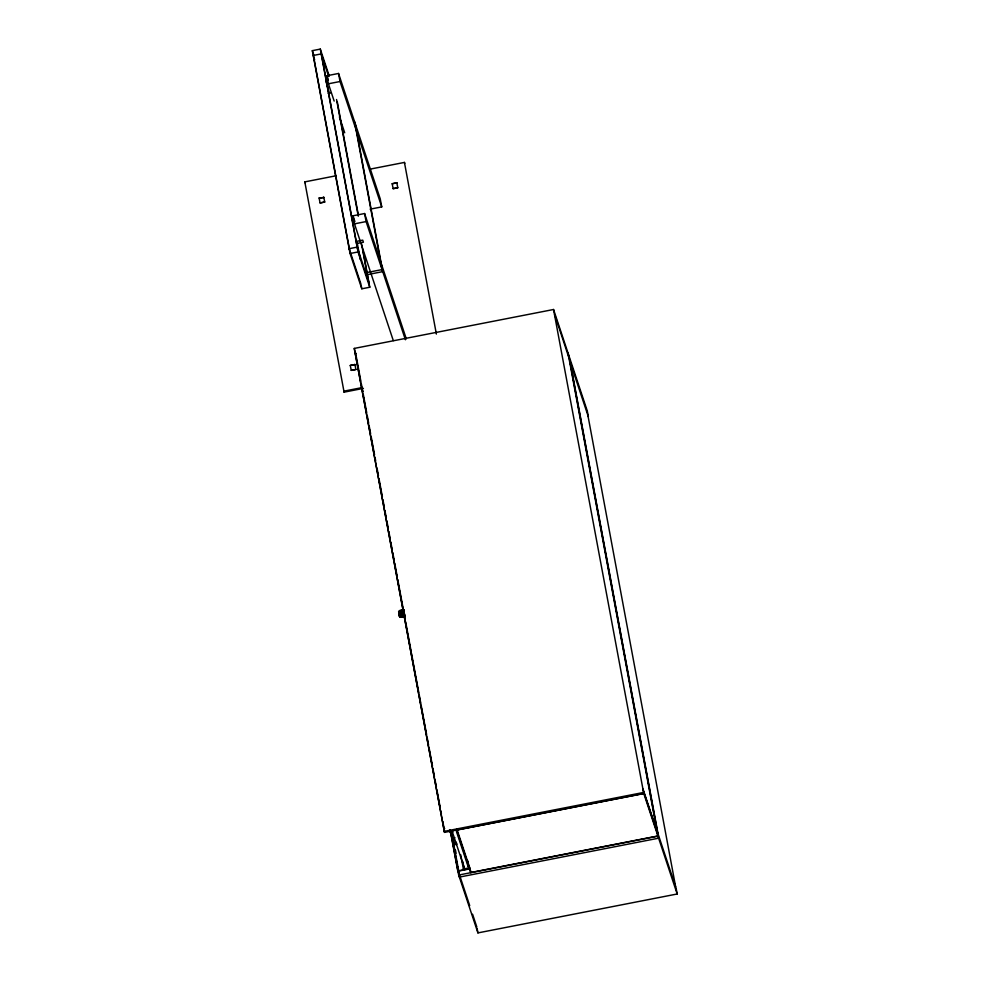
<?xml version="1.0" encoding="UTF-8"?>
<svg xmlns="http://www.w3.org/2000/svg" width="982" height="982" viewBox="0 0 982 982"><rect width="100%" height="100%" fill="white"/><g stroke="black" fill="none" stroke-linecap="round" stroke-linejoin="round"><path stroke-width="1.47" d="M399.932 613.185L399.502 610.608L403.811 609.761M362.751 249.465L369.784 287.235L361.806 288.794L350.071 253.516L312.325 50.659L320.292 49.1L329.216 75.921M334.162 101.085L328.405 83.789L326.908 75.737L338.532 73.466L380.243 198.855L381.74 206.907L370.116 209.166M328.405 83.789L340.03 81.518L381.74 206.907M328.246 93.388L331.008 92.848M363.426 388.381L344.093 392.162L304.813 181.879L336.04 175.778M370.239 169.1L404.437 162.423L404.768 163.417M319.113 198.008L323.9 197.505L319.113 198.008L320.083 202.93L324.735 202.022L323.753 197.1M392.174 183.744L396.814 182.836L392.174 183.744L393.144 188.654L397.796 187.746L396.814 182.836M393.303 340.594L354.477 223.847L352.98 215.795L364.604 213.536L406.315 338.913M354.477 223.847L366.102 221.576L405.406 339.76M355.803 241.498L362.726 240.148L363.414 242.21L356.491 243.561M350.071 253.516L358.037 251.957L369.784 287.235M367.256 272.48L382.072 269.584L354.502 121.473M366.446 274.825L382.747 271.633L355.189 123.523M643.75 793.468L444.502 832.38L354.281 348.414L553.541 309.502L587.297 411.004L588.378 416.798L569.818 361.008M355.41 353.508L356.245 353.336M350.267 365.439L354.919 364.531L350.267 365.439L351.249 370.361L355.889 369.453L354.919 364.531M361.609 387.694L343.761 391.18L344.093 392.162M403.811 609.883L399.49 610.73L399.883 612.326M399.527 611.074L403.823 610.031M400.361 614.585L399.195 614.842L399.195 614.131L399.674 616.782L398.631 611.565L403.884 610.473M398.655 611.835L403.933 610.767M398.68 612.032L399.834 611.872M398.704 611.651L403.983 611.099M398.766 612.535L404.044 611.455M398.815 612.817L404.118 611.847M398.876 613.136L399.87 612.94L399.625 611.369M404.351 613.124L399.048 614.131L399.269 614.781L398.987 613.468L404.191 612.265M398.999 613.811L404.277 612.694M399.306 614.437L400.3 614.241M399.134 614.499L404.437 613.554M399.551 616.438C403.455 618.881 396.016 612.559 404.523 613.983M399.269 615.174L400.423 614.916M399.33 615.481L404.609 614.388M399.404 615.763L404.694 614.781M399.453 616.021L400.57 615.788M399.514 616.254L404.768 615.137M399.6 616.586L404.842 615.468M399.625 616.696L404.915 615.751M400.656 616.831L404.977 615.984M400.705 617.015L405.1 616.144M400.742 617.15L405.124 616.279M443.864 828.759L444.686 828.599M444.171 831.398L643.419 792.486L677.187 893.988L477.939 932.9L458.692 875.048L450.419 830.576M456.642 830.097L643.775 793.554L553.541 309.502M449.866 829.839L450.345 832.417L452.997 831.901M454.912 837.646L452.248 838.162L450.345 832.417M456.483 842.311L453.831 842.826L454.285 844.766L456.949 844.25M456.728 843.599L454.065 844.115L454.285 844.766M450.345 831.018L457.624 870.113L458.717 870.776L451.732 833.865M469.74 867.744L468.905 867.916L469.187 868.739L467.506 860.392M457.894 870.936L470.01 868.567L456.863 829.053M470.096 868.812L457.968 871.181L457.624 870.113M657.891 835.977L470.759 872.519L470.28 869.942M458.692 875.048L657.94 836.136L568.001 352.992M554.585 314.35L568.897 357.669M657.547 832.392L676.107 888.194L677.187 893.988M642.915 788.963L657.105 831.631M643.026 789.602L657.228 832.27M397.796 187.746L393.144 188.654M328.7 76.51L321.188 53.924L313.221 55.483L314.633 59.718M326.908 75.737L328.344 80.058M339.428 116.932L344.707 132.791M325.68 80.205L329.375 93.253M312.325 50.659L313.724 54.894M352.98 215.795L354.895 221.564M368.888 282.411L357.141 247.12L349.175 248.679L360.91 283.97M324.735 202.022L320.083 202.93M304.813 181.879L305.144 182.861M354.281 348.414L444.502 832.38M355.337 353.262L356.073 355.472M355.889 369.453L351.249 370.361M361.879 388.528L362.837 391.401M398.938 613.48L399.318 614.769M456.618 830.011L470.808 872.679L470.329 870.101M456.385 831.312L468.598 868.002L464.609 868.788L452.395 832.085M458.299 871.304L469.715 905.637M472.575 914.23L476.859 927.106M443.778 828.513L444.515 830.723M398.839 612.216L399.171 613.738M400.19 614.462L400.644 616.217M400.128 614.216L400.214 614.83M400.03 613.689L400.128 614.401M400.042 613.971L399.87 613.112M587.887 415.325L675.616 886.721M570.309 362.481L658.038 833.878M568.738 355.202L658.627 838.186L459.38 877.098L456.569 862.049M404.437 162.423L436.376 334.076M338.532 73.466L340.03 81.518M364.604 213.536L366.102 221.576M337.231 101.576L358.393 215.279M336.556 99.513L358.27 216.212M361.511 243.732L368.471 281.183M357.239 243.02L360.308 259.494M321.605 55.164L357.558 248.36M320.292 49.1L358.037 251.957M361.143 285.173L361.806 288.794M467.223 860.649L468.316 866.541M477.129 928.555L477.939 932.9M313.626 56.723L349.58 249.907M462.694 861.337L464.363 869.671L463.258 869.009L463.541 869.831L460.742 854.794M453.537 839.733L454.089 842.74M455.501 850.277L456.053 853.284M451.781 835.13L453.267 842.9M453.745 845.674L455.231 853.444M455.709 856.218L456.262 859.225M456.63 860.981L457.182 863.988M457.661 866.762L458.79 872.777M450.726 830.637L456.053 859.25M356.343 356.982L360.824 381.041M361.388 384.048L362.788 391.572M363.34 394.58L366.703 412.624M367.268 415.632L368.667 423.156M369.22 426.163L370.619 433.676M371.184 436.683L374.547 454.74M375.099 457.747L375.664 460.754M377.063 468.267L378.463 475.791M379.015 478.799L382.379 496.843M382.943 499.85L384.343 507.375M384.895 510.382L386.294 517.907M386.859 520.914L388.258 528.426M388.811 531.434L390.21 538.958M390.775 541.966L392.174 549.49M392.739 552.498L394.138 560.01M394.69 563.017L397.219 576.557M397.771 579.564L405.05 618.672M405.615 621.68L410.93 650.256M411.483 653.263L412.882 660.776M413.447 663.783L418.762 692.359M419.326 695.366L420.726 702.891M421.278 705.898L426.605 734.475M427.158 737.482L428.557 745.007M429.122 748.014L432.485 766.058M433.037 769.066L434.437 776.59M435.001 779.598L436.401 787.11M436.953 790.117L440.317 808.174M440.881 811.181L441.434 814.188M442.833 821.701L444.232 829.225"/></g></svg>
